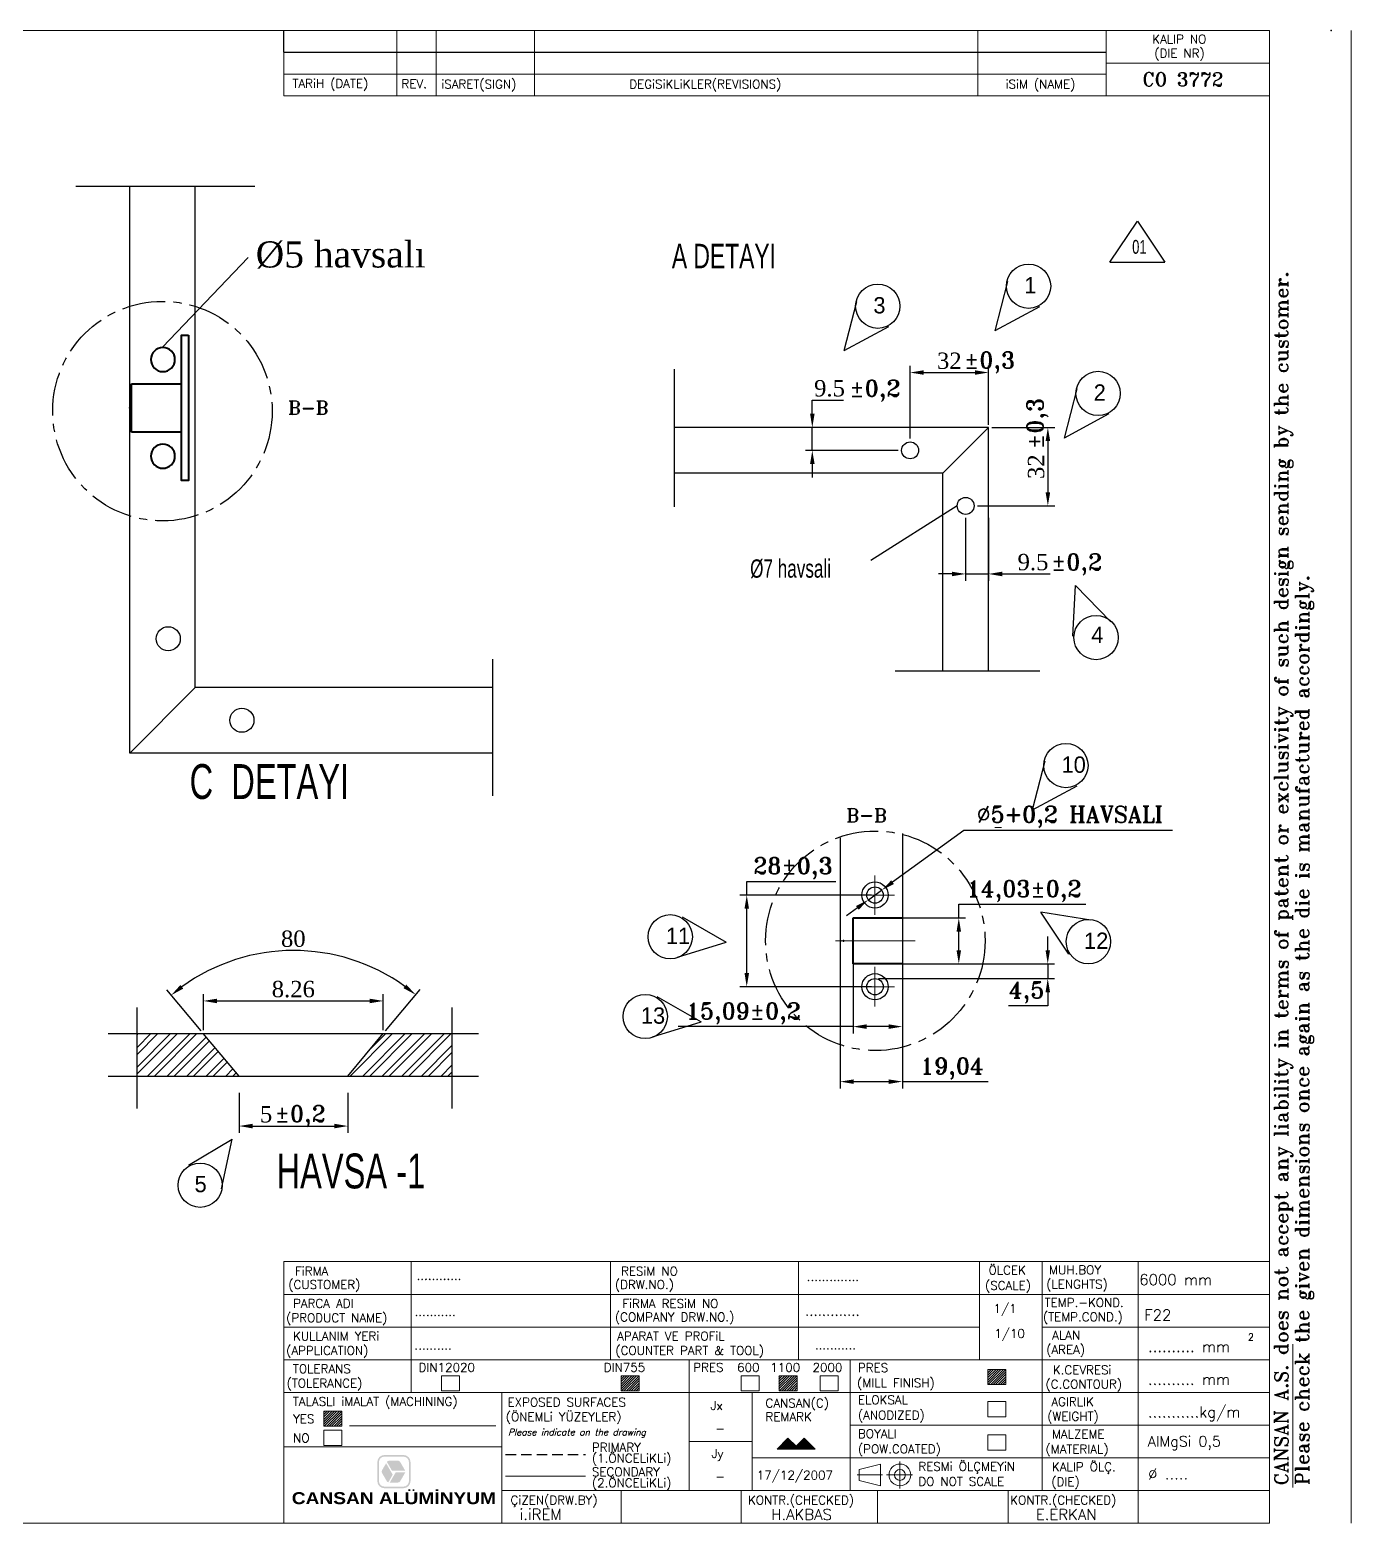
# Model space of a CAD drawing. Header units: millimetres. Extents: x 3155 to 3575, y 1405 to 1682.
# Drawn here: x 3332 to 3574.6, y 1408 to 1682.1 of the extents above; entities that cross this region are included whole.
import ezdxf

# ---------------------------------------------------------------- set-up
doc = ezdxf.new("R2010")
doc.units = ezdxf.units.MM
doc.header["$LTSCALE"] = 5
for name, pattern in [('CENTER', [1.25, 0.8, -0.15, 0.15, -0.15]), ('DASHED', [19.05, 12.7, -6.35]), ('HIDDEN', [9.525, 6.35, -3.175])]:
    doc.linetypes.add(name, pattern=pattern)
for name, color, linetype, lineweight in [('cizgi', 7, 'Continuous', 20), ('EKSEN', 6, 'CENTER', 18), ('olcu', 242, 'Continuous', 18), ('VOLLEBREIT', 7, 'Continuous', 40)]:
    doc.layers.add(name, color=color, linetype=linetype, lineweight=lineweight)
doc.layers.add('KESIK', color=150, linetype='DASHED')
doc.styles.add('ROMANT', font='romant.shx', dxfattribs={"height": 3})
doc.dimstyles.new('ISO-25', dxfattribs={"dimtxt": 10, "dimasz": 2.5, "dimexe": 1.25, "dimexo": 0.625, "dimtad": 1, "dimtoh": 1, "dimtxsty": 'ROMANT', "dimcen": 2.5, "dimclrd": 242, "dimclre": 242, "dimclrt": 242, "dimadec": 1, "dimazin": 2, "dimtfac": 1, "dimtmove": 0, "dimatfit": 3, "dimfxl": 0, "dimarcsym": 0})

# ---------------------------------------------------------------- blocks, each defined once
blk = doc.blocks.new('BOHRSYMBOL_ALUSCHARNIER')
at = {"layer": 'VOLLEBREIT'}
for p, q in [((-7, -0.5), (-7, -15)), ((7, -0.5), (-7, -0.5)), ((7, -15), (7, -0.5))]:
    blk.add_line(p, q, dxfattribs=at)
blk.add_lwpolyline([(-21.05, -17), (21.05, -17), (21.05, -15), (-21.05, -15)], close=True, dxfattribs=at)
at = {"layer": 'VOLLEBREIT', "ltscale": 0.5}
for centre in [(-14, -9.6), (14, -9.6)]:
    blk.add_circle(centre, 3.5, dxfattribs=at)
at = {"layer": 'VOLLEBREIT', "color": 1, "ltscale": 0.5}
blk.add_point((0, 0), dxfattribs=at)
blk = doc.blocks.new('*D159')
at = {"color": 242, "lineweight": -2, "ltscale": 5}
for p, q in [((3370.39, 1486.97), (3370.39, 1479.59)), ((3390.39, 1486.97), (3390.39, 1479.59)), ((3372.89, 1480.84), (3387.89, 1480.84))]:
    blk.add_line(p, q, dxfattribs=at)
at = {"color": 242, "ltscale": 5}
for points in [[(3372.89, 1481.26), (3372.89, 1480.42), (3370.39, 1480.84)], [(3387.89, 1481.26), (3387.89, 1480.42), (3390.39, 1480.84)]]:
    blk.add_solid(points, dxfattribs=at)
at = {"layer": 'Defpoints', "color": 0, "ltscale": 5}
for p in [(3370.39, 1487.59), (3390.39, 1487.59), (3390.39, 1480.84)]:
    blk.add_point(p, dxfattribs=at)
at = {"color": 242, "ltscale": 5, "insert": (3375.36, 1482.99), "char_height": 3, "attachment_point": 5, "style": 'ROMANT'}
blk.add_mtext('{\\fTimes New Roman Tur|b0|i0|c162|p18;5}', dxfattribs=at)
blk = doc.blocks.new('*D160')
at = {"color": 242, "lineweight": -2, "ltscale": 5}
for p, q in [((3363.43, 1498.3), (3357.11, 1505.82)), ((3397.29, 1498.3), (3403.63, 1505.91))]:
    blk.add_line(p, q, dxfattribs=at)
blk.add_arc((3380.43, 1478.07), 35, 54.2882, 125.9365, dxfattribs=at)
at = {"color": 242, "ltscale": 5}
for points in [[(3360.15, 1506.07), (3359.63, 1506.73), (3357.92, 1504.86)], [(3401.11, 1506.81), (3400.6, 1506.15), (3402.83, 1504.95)]]:
    blk.add_solid(points, dxfattribs=at)
at = {"layer": 'Defpoints', "color": 0, "ltscale": 5}
for p in [(3388.42, 1512.14), (3363.84, 1497.82), (3396.89, 1497.82), (3370.39, 1490.02), (3390.39, 1490.02)]:
    blk.add_point(p, dxfattribs=at)
at = {"color": 242, "ltscale": 5, "insert": (3380.36, 1515.21), "char_height": 3, "attachment_point": 5, "rotation": 0.1123, "style": 'ROMANT'}
blk.add_mtext('{\\fTimes New Roman|b0|i0|c162|p18;80}', dxfattribs=at)
blk = doc.blocks.new('*D161')
at = {"color": 242, "lineweight": -2, "ltscale": 5}
for p, q in [((3363.84, 1498.44), (3363.84, 1505.06)), ((3396.89, 1498.44), (3396.89, 1505.06)), ((3366.34, 1503.81), (3394.39, 1503.81))]:
    blk.add_line(p, q, dxfattribs=at)
at = {"color": 242, "ltscale": 5}
for points in [[(3366.34, 1504.22), (3366.34, 1503.39), (3363.84, 1503.81)], [(3394.39, 1504.22), (3394.39, 1503.39), (3396.89, 1503.81)]]:
    blk.add_solid(points, dxfattribs=at)
at = {"layer": 'Defpoints', "color": 0, "ltscale": 5}
for p in [(3396.89, 1503.81), (3363.84, 1497.82), (3396.89, 1497.82)]:
    blk.add_point(p, dxfattribs=at)
at = {"color": 242, "ltscale": 5, "insert": (3380.36, 1505.96), "char_height": 3, "attachment_point": 5, "style": 'ROMANT'}
blk.add_mtext('{\\fTimes New Roman Tur|b0|i0|c162|p18;8.26}', dxfattribs=at)
blk = doc.blocks.new('*D162')
at = {"color": 242, "lineweight": -2, "ltscale": 5}
for p, q in [((3503.83, 1592.5), (3503.83, 1580.94)), ((3508.04, 1592.5), (3508.04, 1580.94)), ((3501.33, 1582.19), (3498.83, 1582.19)), ((3503.83, 1582.19), (3508.04, 1582.19)), ((3510.54, 1582.19), (3519.36, 1582.19))]:
    blk.add_line(p, q, dxfattribs=at)
at = {"color": 242, "ltscale": 5}
for points in [[(3501.33, 1582.6), (3501.33, 1581.77), (3503.83, 1582.19)], [(3510.54, 1582.6), (3510.54, 1581.77), (3508.04, 1582.19)]]:
    blk.add_solid(points, dxfattribs=at)
at = {"layer": 'Defpoints', "color": 0, "ltscale": 5}
for p in [(3503.83, 1593.12), (3508.04, 1593.12), (3508.04, 1582.19)]:
    blk.add_point(p, dxfattribs=at)
at = {"color": 242, "ltscale": 5, "insert": (3516.2, 1584.34), "char_height": 3, "attachment_point": 5, "style": 'ROMANT'}
blk.add_mtext('{\\fTimes New Roman|b0|i0|c162|p18;9.5}', dxfattribs=at)
blk = doc.blocks.new('*D163')
at = {"color": 242, "lineweight": -2, "ltscale": 5}
for p, q in [((3493.63, 1607.05), (3493.63, 1620.41)), ((3508.04, 1609.56), (3508.04, 1620.41)), ((3496.13, 1619.16), (3505.54, 1619.16))]:
    blk.add_line(p, q, dxfattribs=at)
at = {"color": 242, "ltscale": 5}
for points in [[(3496.13, 1619.58), (3496.13, 1618.75), (3493.63, 1619.16)], [(3505.54, 1619.58), (3505.54, 1618.75), (3508.04, 1619.16)]]:
    blk.add_solid(points, dxfattribs=at)
at = {"layer": 'Defpoints', "color": 0, "ltscale": 5}
for p in [(3508.04, 1619.16), (3493.63, 1606.43), (3508.04, 1608.94)]:
    blk.add_point(p, dxfattribs=at)
at = {"color": 242, "ltscale": 5, "insert": (3500.83, 1621.31), "char_height": 3, "attachment_point": 5, "style": 'ROMANT'}
blk.add_mtext('{\\fTimes New Roman|b0|i0|c162|p18;32}', dxfattribs=at)
blk = doc.blocks.new('*D164')
at = {"color": 242, "lineweight": -2, "ltscale": 5}
for p, q in [((3475.67, 1611.59), (3475.67, 1614.09)), ((3475.67, 1614.09), (3481.37, 1614.09)), ((3490.46, 1609.09), (3474.42, 1609.09)), ((3475.67, 1604.88), (3475.67, 1609.09)), ((3491.45, 1604.88), (3474.42, 1604.88)), ((3475.67, 1602.38), (3475.67, 1599.88))]:
    blk.add_line(p, q, dxfattribs=at)
at = {"color": 242, "ltscale": 5}
for points in [[(3475.26, 1611.59), (3476.09, 1611.59), (3475.67, 1609.09)], [(3475.26, 1602.38), (3476.09, 1602.38), (3475.67, 1604.88)]]:
    blk.add_solid(points, dxfattribs=at)
at = {"layer": 'Defpoints', "color": 0, "ltscale": 5}
for p in [(3475.67, 1609.09), (3491.08, 1609.09), (3492.08, 1604.88)]:
    blk.add_point(p, dxfattribs=at)
at = {"color": 242, "ltscale": 5, "insert": (3478.83, 1616.25), "char_height": 3, "attachment_point": 5, "style": 'ROMANT'}
blk.add_mtext('{\\fTimes New Roman|b0|i0|c162|p18;9.5}', dxfattribs=at)
blk = doc.blocks.new('*D165')
at = {"color": 242, "lineweight": -2, "ltscale": 5}
for p, q in [((3508.67, 1609.09), (3520.18, 1609.09)), ((3518.93, 1606.59), (3518.93, 1597.18)), ((3506.01, 1594.68), (3520.18, 1594.68))]:
    blk.add_line(p, q, dxfattribs=at)
at = {"color": 242, "ltscale": 5}
for points in [[(3518.51, 1606.59), (3519.35, 1606.59), (3518.93, 1609.09)], [(3518.51, 1597.18), (3519.35, 1597.18), (3518.93, 1594.68)]]:
    blk.add_solid(points, dxfattribs=at)
at = {"layer": 'Defpoints', "color": 0, "ltscale": 5}
for p in [(3508.04, 1609.09), (3505.38, 1594.68), (3518.93, 1594.68)]:
    blk.add_point(p, dxfattribs=at)
at = {"color": 242, "ltscale": 5, "insert": (3516.78, 1601.88), "char_height": 3, "attachment_point": 5, "rotation": 90, "style": 'ROMANT'}
blk.add_mtext('{\\fTimes New Roman|b0|i0|c162|p18;32}', dxfattribs=at)
blk = doc.blocks.new('*D166')
at = {"color": 242, "lineweight": -2, "ltscale": 5}
for p, q in [((3502.57, 1519.04), (3502.57, 1521.55)), ((3502.57, 1521.55), (3525.91, 1521.55)), ((3488.13, 1519.04), (3503.82, 1519.04)), ((3502.57, 1513.12), (3502.57, 1516.54)), ((3488.13, 1510.62), (3503.82, 1510.62))]:
    blk.add_line(p, q, dxfattribs=at)
at = {"color": 242, "ltscale": 5}
for points in [[(3502.16, 1516.54), (3502.99, 1516.54), (3502.57, 1519.04)], [(3502.16, 1513.12), (3502.99, 1513.12), (3502.57, 1510.62)]]:
    blk.add_solid(points, dxfattribs=at)
at = {"layer": 'Defpoints', "color": 0, "ltscale": 5}
for p in [(3487.51, 1519.04), (3487.51, 1510.62), (3502.57, 1510.62)]:
    blk.add_point(p, dxfattribs=at)
at = {"color": 242, "ltscale": 5, "insert": (3514.56, 1523.96), "char_height": 3, "attachment_point": 5, "style": 'ROMANT'}
blk.add_mtext('14,03±0,2', dxfattribs=at)
blk = doc.blocks.new('*D167')
at = {"color": 242, "lineweight": -2, "ltscale": 5}
for p, q in [((3492.21, 1516.21), (3492.21, 1497.85)), ((3483.15, 1514.22), (3483.15, 1497.85)), ((3483.15, 1499.1), (3451.04, 1499.1)), ((3489.71, 1499.1), (3485.65, 1499.1))]:
    blk.add_line(p, q, dxfattribs=at)
at = {"color": 242, "ltscale": 5}
for points in [[(3485.65, 1499.51), (3485.65, 1498.68), (3483.15, 1499.1)], [(3489.71, 1499.51), (3489.71, 1498.68), (3492.21, 1499.1)]]:
    blk.add_solid(points, dxfattribs=at)
at = {"layer": 'Defpoints', "color": 0, "ltscale": 5}
for p in [(3492.21, 1516.83), (3483.15, 1514.85), (3492.21, 1499.1)]:
    blk.add_point(p, dxfattribs=at)
at = {"color": 242, "ltscale": 5, "insert": (3463.02, 1501.51), "char_height": 3, "attachment_point": 5, "style": 'ROMANT'}
blk.add_mtext('15,09±0,2', dxfattribs=at)
blk = doc.blocks.new('*D168')
at = {"color": 242, "lineweight": -2, "ltscale": 5}
for p, q in [((3503.48, 1535.11), (3490.42, 1525.6)), ((3541.79, 1535.11), (3503.48, 1535.11)), ((3485.97, 1522.37), (3488.39, 1524.13)), ((3483.95, 1520.9), (3481.93, 1519.42))]:
    blk.add_line(p, q, dxfattribs=at)
at = {"color": 242, "ltscale": 5}
for points in [[(3490.17, 1525.94), (3490.66, 1525.27), (3488.39, 1524.13)], [(3483.7, 1521.23), (3484.19, 1520.56), (3485.97, 1522.37)]]:
    blk.add_solid(points, dxfattribs=at)
at = {"layer": 'Defpoints', "color": 0, "ltscale": 5}
for p in [(3488.39, 1524.13), (3485.97, 1522.37)]:
    blk.add_point(p, dxfattribs=at)
at = {"color": 242, "ltscale": 5, "insert": (3522.95, 1537.6), "char_height": 3, "attachment_point": 5, "style": 'ROMANT'}
blk.add_mtext('{\\fRomanT|b0|i0|c162|p2;%%C5+0,2 HAVSALI}', dxfattribs=at)
blk = doc.blocks.new('*D169')
at = {"color": 242, "lineweight": -2, "ltscale": 5}
for p, q in [((3463.63, 1523.25), (3463.63, 1525.75)), ((3463.63, 1525.75), (3479.97, 1525.75)), ((3486.56, 1523.25), (3462.38, 1523.25)), ((3463.63, 1508.92), (3463.63, 1520.75)), ((3486.56, 1506.42), (3462.38, 1506.42))]:
    blk.add_line(p, q, dxfattribs=at)
at = {"color": 242, "ltscale": 5}
for points in [[(3463.22, 1520.75), (3464.05, 1520.75), (3463.63, 1523.25)], [(3463.22, 1508.92), (3464.05, 1508.92), (3463.63, 1506.42)]]:
    blk.add_solid(points, dxfattribs=at)
at = {"layer": 'Defpoints', "color": 0, "ltscale": 5}
for p in [(3463.63, 1523.25), (3487.18, 1523.25), (3487.18, 1506.42)]:
    blk.add_point(p, dxfattribs=at)
at = {"color": 242, "ltscale": 5, "insert": (3472.12, 1528.16), "char_height": 3, "attachment_point": 5, "style": 'ROMANT'}
blk.add_mtext('28±0,3', dxfattribs=at)
blk = doc.blocks.new('*D170')
at = {"color": 242, "lineweight": -2, "ltscale": 5}
for p, q in [((3480.78, 1498.47), (3480.78, 1487.75)), ((3492.21, 1497.89), (3492.21, 1487.75)), ((3483.28, 1489), (3489.71, 1489)), ((3492.21, 1489), (3507.96, 1489))]:
    blk.add_line(p, q, dxfattribs=at)
at = {"color": 242, "ltscale": 5}
for points in [[(3483.28, 1489.41), (3483.28, 1488.58), (3480.78, 1489)], [(3489.71, 1489.41), (3489.71, 1488.58), (3492.21, 1489)]]:
    blk.add_solid(points, dxfattribs=at)
at = {"layer": 'Defpoints', "color": 0, "ltscale": 5}
for p in [(3480.78, 1499.1), (3492.21, 1498.52), (3492.21, 1489)]:
    blk.add_point(p, dxfattribs=at)
at = {"color": 242, "ltscale": 5, "insert": (3501.33, 1491.41), "char_height": 3, "attachment_point": 5, "style": 'ROMANT'}
blk.add_mtext('19,04', dxfattribs=at)
blk = doc.blocks.new('*D178')
at = {"color": 242, "linetype": 'HIDDEN', "lineweight": -2, "ltscale": 5}
for p, q in [((3518.91, 1513.12), (3518.91, 1515.62)), ((3488.3, 1510.62), (3520.16, 1510.62)), ((3518.91, 1510.62), (3518.91, 1507.92)), ((3487.81, 1507.92), (3520.16, 1507.92)), ((3518.91, 1505.42), (3518.91, 1502.92)), ((3518.91, 1502.92), (3511.71, 1502.92))]:
    blk.add_line(p, q, dxfattribs=at)
at = {"color": 242, "linetype": 'HIDDEN', "ltscale": 5}
for points in [[(3518.5, 1513.12), (3519.33, 1513.12), (3518.91, 1510.62)], [(3518.5, 1505.42), (3519.33, 1505.42), (3518.91, 1507.92)]]:
    blk.add_solid(points, dxfattribs=at)
at = {"layer": 'Defpoints', "color": 0, "linetype": 'HIDDEN', "ltscale": 5}
for p in [(3487.68, 1510.62), (3487.18, 1507.92), (3518.91, 1507.92)]:
    blk.add_point(p, dxfattribs=at)
at = {"color": 242, "linetype": 'HIDDEN', "ltscale": 5, "insert": (3515, 1505.35), "char_height": 3, "attachment_point": 5, "style": 'ROMANT'}
blk.add_mtext('{\\fRomanT|b0|i0|c162|p2;4,5}', dxfattribs=at)

msp = doc.modelspace()

# ---------------------------------------------------------------- hatches: boundary and pattern name
at = {"ltscale": 0.05}
h = msp.add_hatch(color=244, dxfattribs=at)
edge = h.paths.add_edge_path(flags=0)
edge.add_arc((3397.0896, 1417.409), 0.5, 150, 210)
edge.add_line((3396.6566, 1417.159), (3397.5226, 1415.659))
edge.add_arc((3397.9556, 1415.909), 0.5, 210, 252.306412)
edge.add_line((3397.8037, 1415.4327), (3398.6179, 1416.843))
edge.add_line((3398.6179, 1416.843), (3397.4017, 1418.9496))
edge.add_line((3397.4017, 1418.9496), (3396.6566, 1417.659))
edge = h.paths.add_edge_path(flags=0)
edge.add_line((3398.0787, 1415.409), (3399.5689, 1415.409))
edge.add_arc((3399.5689, 1415.909), 0.5, 270, 330)
edge.add_line((3400.0019, 1415.659), (3400.9257, 1417.259))
edge.add_line((3400.9257, 1417.259), (3399.1468, 1417.259))
edge.add_line((3399.1468, 1417.259), (3398.0787, 1415.409))
edge = h.paths.add_edge_path(flags=0)
edge.add_arc((3397.9556, 1418.909), 0.5, 90, 144.765859)
edge.add_line((3397.5472, 1419.1975), (3398.4932, 1417.559))
edge.add_line((3398.4932, 1417.559), (3400.9257, 1417.559))
edge.add_line((3400.9257, 1417.559), (3400.0019, 1419.159))
edge.add_arc((3399.5689, 1418.909), 0.5, 30, 90)
edge.add_line((3399.5689, 1419.409), (3397.9556, 1419.409))
edge = h.paths.add_edge_path()
edge.add_arc((3397.0896, 1415.659), 1.3, 180, 270)
edge.add_line((3397.0896, 1414.359), (3400.5896, 1414.359))
edge.add_arc((3400.5896, 1415.659), 1.3, 270, 360)
edge.add_line((3401.8896, 1415.659), (3401.8896, 1419.159))
edge.add_arc((3400.5896, 1419.159), 1.3, 360, 450)
edge.add_line((3400.5896, 1420.459), (3397.0896, 1420.459))
edge.add_arc((3397.0896, 1419.159), 1.3, 90, 180)
edge.add_line((3395.7896, 1419.159), (3395.7896, 1415.659))
edge = h.paths.add_edge_path(flags=16)
edge.add_arc((3397.0896, 1415.659), 1, 180, 270, ccw=False)
edge.add_line((3396.0896, 1415.659), (3396.0896, 1419.159))
edge.add_arc((3397.0896, 1419.159), 1, 90, 180, ccw=False)
edge.add_line((3397.0896, 1420.159), (3400.5896, 1420.159))
edge.add_arc((3400.5896, 1419.159), 1, 0, 90, ccw=False)
edge.add_line((3401.5896, 1419.159), (3401.5896, 1415.659))
edge.add_arc((3400.5896, 1415.659), 1, -90, 0, ccw=False)
edge.add_line((3400.5896, 1414.659), (3397.0896, 1414.659))
at = {"layer": 'cizgi', "ltscale": 0.05}
h = msp.add_hatch(dxfattribs=at)
h.set_pattern_fill('ANSI31', color=256, scale=0.1, style=0)
h.set_pattern_definition([(45, (2560.3, 1088.00986), (-0.2245064, 0.2245064), [])])
h.paths.add_polyline_path([(3443.8691, 1435.0026), (3440.5542, 1435.0026), (3440.5542, 1432.2195), (3443.8691, 1432.2195)])
h = msp.add_hatch(dxfattribs=at)
h.set_pattern_fill('ANSI31', color=256, scale=0.1, style=0)
h.set_pattern_definition([(45, (2589.29115, 1088.00986), (-0.2245064, 0.2245064), [])])
h.paths.add_polyline_path([(3472.8603, 1435.0026), (3469.5453, 1435.0026), (3469.5453, 1432.2195), (3472.8603, 1432.2195)])
h = msp.add_hatch(dxfattribs=at)
h.set_pattern_fill('ANSI31', color=256, scale=0.1, style=0)
h.set_pattern_definition([(45, (2627.65482, 1089.17916), (-0.2245064, 0.2245064), [])])
h.paths.add_polyline_path([(3511.224, 1436.1719), (3507.909, 1436.1719), (3507.909, 1433.3888), (3511.224, 1433.3888)])
h = msp.add_hatch(dxfattribs=at)
h.set_pattern_fill('ANSI31', color=256, scale=0.1, style=0)
h.set_pattern_definition([(45, (2505.71097, 1081.5143), (-0.2245064, 0.2245064), [])])
h.paths.add_polyline_path([(3389.2801, 1428.507), (3385.9651, 1428.507), (3385.9651, 1425.724), (3389.2801, 1425.724)])
h = msp.add_hatch(dxfattribs=at)
h.set_pattern_fill('ANSI31', color=256, scale=0.05, style=0)
h.set_pattern_definition([(45, (2599.48577, 1648.01757), (-0.112253202, 0.112253202), [])])
h.paths.add_polyline_path([(3476.1932, 1421.5514), (3474.1932, 1423.5514), (3472.6932, 1422.0514), (3471.1932, 1423.5514), (3469.1932, 1421.5514)])

# ---------------------------------------------------------------- linework, layer by layer
at = {"ltscale": 0.05}
for q in [(3378.6259, 1681.9532), (3529.6259, 1677.9532)]:
    msp.add_line((3378.6259, 1677.9532), q, dxfattribs=at)
for p, q in [((3340.4029, 1653.391), (3373.2893, 1653.391)), ((3350.3263, 1549.3162), (3350.3263, 1653.391)), ((3362.3647, 1561.3546), (3362.3647, 1653.391)), ((3530.3021, 1639.431), (3535.3673, 1646.9317)), ((3535.3673, 1646.9317), (3540.4326, 1639.431)), ((3356.3282, 1623.8015), (3372.0839, 1640.2509)), ((3530.3021, 1639.431), (3540.4326, 1639.431)), ((3450.2864, 1619.7524), (3450.2864, 1594.5251)), ((3508.042, 1609.0905), (3450.2864, 1609.0905)), ((3499.6151, 1600.6636), (3508.042, 1609.0905)), ((3508.042, 1564.3989), (3508.042, 1609.0905)), ((3499.6151, 1600.6636), (3450.2864, 1600.6636)), ((3499.6151, 1564.3989), (3499.6151, 1600.6636)), ((3502.2762, 1594.6761), (3486.3907, 1584.6879)), ((3416.9695, 1566.5627), (3416.9695, 1541.4684)), ((3490.9138, 1564.3989), (3517.4613, 1564.3989)), ((3362.3647, 1561.3546), (3350.3263, 1549.3162)), ((3416.9695, 1561.3546), (3362.3647, 1561.3546)), ((3416.9695, 1549.3162), (3350.3263, 1549.3162)), ((3351.6662, 1484.0773), (3351.6662, 1502.6049)), ((3409.5618, 1484.0773), (3409.5618, 1502.6049)), ((3346.3883, 1497.8172), (3363.8363, 1497.8172)), ((3351.6662, 1490.4026), (3359.0809, 1497.8172)), ((3351.6662, 1491.6726), (3357.8109, 1497.8172)), ((3351.6662, 1495.2647), (3354.2188, 1497.8172)), ((3351.6662, 1497.5868), (3351.8966, 1497.8172)), ((3351.6662, 1493.9947), (3355.4888, 1497.8172)), ((3353.603, 1490.0172), (3361.403, 1497.8172)), ((3354.873, 1490.0172), (3362.673, 1497.8172)), ((3357.1951, 1490.0172), (3364.3653, 1497.1875)), ((3363.8363, 1497.8172), (3396.8883, 1497.8172)), ((3370.3883, 1490.0172), (3363.8363, 1497.8172)), ((3390.3883, 1490.0172), (3396.8883, 1497.8172)), ((3390.794, 1490.0172), (3398.594, 1497.8172)), ((3393.1161, 1490.0172), (3400.9161, 1497.8172)), ((3394.3861, 1490.0172), (3402.1861, 1497.8172)), ((3394.7101, 1495.2034), (3397.324, 1497.8172)), ((3396.7082, 1490.0172), (3404.5082, 1497.8172)), ((3396.8883, 1497.8172), (3414.3883, 1497.8172)), ((3397.9782, 1490.0172), (3405.7782, 1497.8172)), ((3400.3003, 1490.0172), (3408.1003, 1497.8172)), ((3401.5703, 1490.0172), (3409.3703, 1497.8172)), ((3358.4651, 1490.0172), (3364.9451, 1496.4973)), ((3360.7872, 1490.0172), (3366.0052, 1495.2353)), ((3362.0572, 1490.0172), (3366.585, 1494.5451)), ((3403.8924, 1490.0172), (3409.5618, 1495.6866)), ((3405.1624, 1490.0172), (3409.5618, 1494.4166)), ((3364.3793, 1490.0172), (3367.6451, 1493.283)), ((3365.6493, 1490.0172), (3368.2248, 1492.5928)), ((3407.4845, 1490.0172), (3409.5618, 1492.0945))]:
    msp.add_line(p, q)
at = {"color": 0, "linetype": 'Continuous'}
for p, q in [((3511.4961, 1635.8442), (3509.1637, 1626.8134)), ((3483.8005, 1632.1693), (3481.468, 1623.1386)), ((3517.3686, 1631.2489), (3509.1637, 1626.8134)), ((3489.673, 1627.574), (3481.468, 1623.1386)), ((3524.2647, 1616.1513), (3521.9322, 1607.1206)), ((3530.1372, 1611.556), (3521.9322, 1607.1206)), ((3523.5288, 1570.7685), (3523.9869, 1580.0843)), ((3530.502, 1573.4099), (3523.9869, 1580.0843)), ((3518.3496, 1547.8504), (3516.0172, 1538.8197)), ((3524.2221, 1543.2551), (3516.0172, 1538.8197)), ((3451.7426, 1519.2579), (3459.8343, 1514.6192)), ((3522.806, 1512.3693), (3517.6258, 1520.1256)), ((3526.8345, 1518.6442), (3517.6258, 1520.1256)), ((3450.9292, 1511.8457), (3459.8343, 1514.6192)), ((3447.1504, 1504.6228), (3455.2422, 1499.9841)), ((3446.337, 1497.2106), (3455.2422, 1499.9841)), ((3361.115, 1473.6545), (3369.1182, 1478.4444)), ((3367.1828, 1469.3204), (3369.1182, 1478.4444))]:
    msp.add_line(p, q, dxfattribs=at)
at = {"color": 0}
for p, q in [((3480.7829, 1533.7467), (3480.7829, 1495.9191)), ((3492.2052, 1534.5522), (3492.2052, 1495.1136))]:
    msp.add_line(p, q, dxfattribs=at)
at = {"lineweight": 25}
for p, q in [((3367.9714, 1490.0172), (3369.2849, 1491.3308)), ((3346.3883, 1490.0172), (3370.3883, 1490.0172)), ((3369.2414, 1490.0172), (3369.8647, 1490.6406)), ((3370.3883, 1490.0172), (3390.3883, 1490.0172)), ((3390.3883, 1490.0172), (3414.3883, 1490.0172)), ((3408.7545, 1490.0172), (3409.5618, 1490.8245))]:
    msp.add_line(p, q, dxfattribs=at)
at = {"color": 0, "linetype": 'Continuous'}
for centre in [(3515.3874, 1635.0158), (3487.6918, 1631.341), (3528.156, 1615.3229), (3527.7772, 1570.511), (3522.2409, 1547.022), (3449.5839, 1515.5898), (3526.3721, 1514.6927), (3444.9917, 1500.9547), (3363.2591, 1469.9778)]:
    msp.add_circle(centre, 4.0675, dxfattribs=at)
at = {"color": 1, "linetype": 'CENTER', "ltscale": 2}
for centre in [(3356.333, 1612.0779), (3487.2549, 1514.8493)]:
    msp.add_circle(centre, 20.1538, dxfattribs=at)
for centre, radius in [((3493.6276, 1604.8771), 1.5523), ((3503.8285, 1594.6761), 1.5523), ((3357.3908, 1570.2939), 2.2176), ((3370.9183, 1555.3354), 2.2176)]:
    msp.add_circle(centre, radius)
at = {"color": 0}
for centre, radius in [((3487.1818, 1523.2493), 2.4047), ((3487.1818, 1523.2493), 1.5029), ((3487.1818, 1506.4165), 2.4047), ((3487.1818, 1506.4165), 1.5029)]:
    msp.add_circle(centre, radius, dxfattribs=at)
at = {"layer": 'cizgi'}
for p, q in [((3559.6259, 1681.9532), (3171.6259, 1681.9532)), ((3399.3866, 1681.9532), (3399.3866, 1669.9532)), ((3406.6259, 1681.9532), (3406.6259, 1669.9532)), ((3424.6259, 1681.9532), (3424.6259, 1669.9532)), ((3506.0989, 1681.9532), (3506.0989, 1669.9532)), ((3529.6259, 1669.9532), (3529.6259, 1681.9532)), ((3559.6259, 1407.9532), (3559.6259, 1681.9532)), ((3574.6259, 1681.9532), (3574.6259, 1407.9532)), ((3574.6259, 1407.9532), (3574.6259, 1681.9532)), ((3378.6259, 1669.9532), (3378.6259, 1677.9532)), ((3559.6259, 1675.9532), (3529.6259, 1675.9532)), ((3378.6259, 1673.9532), (3529.6259, 1673.9532)), ((3559.6259, 1669.9532), (3529.6259, 1669.9532)), ((3559.6259, 1441.9532), (3559.6259, 1618.0365)), ((3559.6259, 1466.9532), (3559.6259, 1456.9532)), ((3378.6259, 1455.9532), (3559.6259, 1455.9532)), ((3378.6259, 1455.9532), (3378.6259, 1407.9532)), ((3401.9905, 1455.9532), (3401.9905, 1431.9532)), ((3438.6259, 1455.9532), (3438.6259, 1437.9532)), ((3473.1259, 1455.9532), (3473.1259, 1437.9532)), ((3506.3655, 1455.9532), (3506.3655, 1437.9532)), ((3517.8899, 1455.9532), (3517.8899, 1413.9532)), ((3535.4839, 1455.9532), (3535.4839, 1407.9532)), ((3378.6259, 1449.9532), (3559.6259, 1449.9532)), ((3551.6259, 1449.9532), (3559.6259, 1449.9532)), ((3378.6259, 1443.9532), (3506.3655, 1443.9532)), ((3517.8899, 1443.9532), (3559.6259, 1443.9532)), ((3563.9383, 1414.499), (3563.9383, 1440.8207)), ((3563.9383, 1414.499), (3563.9383, 1440.8207)), ((3378.6259, 1437.9532), (3559.6259, 1437.9532)), ((3453.0341, 1437.9532), (3453.0341, 1413.9532)), ((3482.6259, 1437.9532), (3482.6259, 1413.9532)), ((3378.6259, 1431.9532), (3559.6259, 1431.9532)), ((3418.6259, 1431.9532), (3418.6259, 1407.9532)), ((3464.6259, 1431.9532), (3464.6259, 1413.9532)), ((3482.6259, 1425.9532), (3559.6259, 1425.9532)), ((3453.0341, 1422.9671), (3464.6259, 1422.9671)), ((3378.6259, 1421.9532), (3418.6259, 1421.9532)), ((3464.6259, 1419.9532), (3481.6259, 1419.9532)), ((3481.6259, 1419.9532), (3559.6259, 1419.9532)), ((3419.3557, 1416.5657), (3434.0455, 1416.5657)), ((3418.6259, 1413.9532), (3559.6259, 1413.9532)), ((3440.5588, 1413.9532), (3440.5588, 1407.9532)), ((3462.6259, 1413.9532), (3462.6259, 1407.9532)), ((3487.6259, 1413.9532), (3487.6259, 1407.9532)), ((3511.6259, 1413.9532), (3511.6259, 1407.9532)), ((3171.6259, 1407.9532), (3559.6259, 1407.9532))]:
    msp.add_line(p, q, dxfattribs=at)
at = {"layer": 'cizgi', "ltscale": 0.05}
for p, q in [((3570.8438, 1681.9532), (3571.0773, 1681.9532)), ((3570.9615, 1681.8436), (3570.9615, 1682.0657)), ((3529.6259, 1669.9532), (3378.6259, 1669.9532)), ((3477.0923, 1434.9881), (3477.1067, 1435.0026)), ((3491.7633, 1419.2619), (3491.7633, 1414.2934)), ((3483.9356, 1416.8054), (3488.5459, 1416.8054)), ((3494.0468, 1416.8054), (3489.32, 1416.8054))]:
    msp.add_line(p, q, dxfattribs=at)
at = {"layer": 'cizgi', "ltscale": 0.005}
msp.add_line((3390.7086, 1425.8208), (3417.5737, 1425.8208), dxfattribs=at)
at = {"layer": 'cizgi'}
for points in [[(3407.5906, 1435.0026), (3410.9056, 1435.0026), (3410.9056, 1432.2195), (3407.5906, 1432.2195)], [(3440.5542, 1435.0026), (3443.8691, 1435.0026), (3443.8691, 1432.2195), (3440.5542, 1432.2195)], [(3462.5915, 1435.0026), (3465.9064, 1435.0026), (3465.9064, 1432.2195), (3462.5915, 1432.2195)], [(3469.5598, 1435.0026), (3472.8748, 1435.0026), (3472.8748, 1432.2195), (3469.5598, 1432.2195)], [(3477.0923, 1435.0026), (3480.4072, 1435.0026), (3480.4072, 1432.2195), (3477.0923, 1432.2195)], [(3507.909, 1436.1719), (3511.224, 1436.1719), (3511.224, 1433.3888), (3507.909, 1433.3888)], [(3385.9651, 1428.507), (3389.2801, 1428.507), (3389.2801, 1425.724), (3385.9651, 1425.724)], [(3507.909, 1430.2695), (3511.224, 1430.2695), (3511.224, 1427.4865), (3507.909, 1427.4865)], [(3385.9651, 1425.007), (3389.2801, 1425.007), (3389.2801, 1422.224), (3385.9651, 1422.224)], [(3507.909, 1424.1447), (3511.224, 1424.1447), (3511.224, 1421.3617), (3507.909, 1421.3617)]]:
    msp.add_lwpolyline(points, close=True, dxfattribs=at)
at = {"layer": 'cizgi', "ltscale": 0.05}
for points in [[(3469.1932, 1421.5514), (3471.1932, 1423.5514), (3472.6932, 1422.0514), (3474.1932, 1423.5514), (3476.1932, 1421.5514)], [(3484.2788, 1417.8054), (3488.1867, 1418.8054), (3488.1867, 1414.8054), (3484.2788, 1415.8054)]]:
    msp.add_lwpolyline(points, close=True, dxfattribs=at)
for radius in [2, 0.9967]:
    msp.add_circle((3491.7633, 1416.8054), radius, dxfattribs=at)
at = {"layer": 'EKSEN', "ltscale": 4}
for p, q in [((3487.1818, 1526.8564), (3487.1818, 1519.6423)), ((3487.1818, 1526.8493), (3487.1818, 1519.6493)), ((3483.5748, 1523.2493), (3490.7888, 1523.2493)), ((3483.5818, 1523.2493), (3490.7818, 1523.2493)), ((3479.9482, 1514.8493), (3494.5615, 1514.8493)), ((3487.1818, 1510.0493), (3487.1818, 1502.8493)), ((3487.1818, 1510.0235), (3487.1818, 1502.8095)), ((3483.5748, 1506.4165), (3490.7888, 1506.4165))]:
    msp.add_line(p, q, dxfattribs=at)
at = {"layer": 'KESIK', "color": 1, "ltscale": 0.03}
msp.add_line((3419.3557, 1420.5657), (3434.0455, 1420.5657), dxfattribs=at)
at = {"layer": 'VOLLEBREIT'}
for p, q in [((3483.154, 1519.0411), (3492.2052, 1519.0411)), ((3483.154, 1510.6247), (3483.154, 1519.0411)), ((3492.2052, 1510.6247), (3483.154, 1510.6247))]:
    msp.add_line(p, q, dxfattribs=at)
at = {"layer": 'VOLLEBREIT', "color": 1, "ltscale": 0.5}
for p in [(3480.8218, 1514.8493), (3481.4106, 1514.8329)]:
    msp.add_point(p, dxfattribs=at)

# ---------------------------------------------------------------- block references
at = {"xscale": -0.6335999999980686, "yscale": 0.6335999999980686, "zscale": 0.6336000000000059, "rotation": 90}
msp.add_blockref('BOHRSYMBOL_ALUSCHARNIER', (3350.3263, 1612.6762), dxfattribs=at)

# ---------------------------------------------------------------- texts
at = {"width": 0.7}
for s, height, p in [('A DETAYI', 4.48, (3449.884, 1638.3088)), ('01', 2.53044, (3534.4148, 1640.9671)), ('Ø7 havsali', 3.36, (3464.2532, 1581.5033)), ('C  DETAYI', 6.4, (3361.3156, 1540.8845))]:
    msp.add_text(s, height=height, dxfattribs=at).set_placement(p)
at = {"color": 0, "linetype": 'Continuous'}
for s, p in [('1', (3514.5812, 1633.6847)), ('3', (3486.8855, 1630.0099)), ('2', (3527.3498, 1613.9918)), ('4', (3526.9034, 1569.5062)), ('10', (3521.4347, 1545.6909)), ('11', (3448.7777, 1514.2587)), ('12', (3525.5659, 1513.3616)), ('13', (3444.1855, 1499.6236)), ('5', (3362.223, 1468.7011))]:
    msp.add_text(s, height=3, dxfattribs=at).set_placement(p)
at = {"lineweight": 30, "width": 0.7}
msp.add_text('HAVSA -1', height=6.4, dxfattribs=at).set_placement((3377.2784, 1469.397))
at = {"color": 7, "style": 'ROMANT'}
for s, p in [('.......... mm', (3537.3066, 1439.3626)), ('.......... mm', (3537.3066, 1433.3626)), ('...........kg/m', (3537.3066, 1427.3626))]:
    msp.add_text(s, height=2, dxfattribs=at).set_placement(p)
at = {"insert": (3373.4588, 1638.2494), "char_height": 4.8, "width": 263.760064, "attachment_point": 7}
msp.add_mtext('{\\fTimes New Roman|b0|i0|c162|p18;Ø5 havsalı}', dxfattribs=at)
at = {"color": 242, "ltscale": 5, "char_height": 3, "attachment_point": 5, "style": 'ROMANT'}
for s, insert in [('±0,{\\fRomanT|b0|i0|c162|p2;3}', (3508.2076, 1620.9926)), ('±0,{\\fRomanT|b0|i0|c162|p2;2}', (3487.1711, 1615.8246)), ('±0,{\\fRomanT|b0|i0|c162|p2;2}', (3524.1979, 1583.9176)), ('±0,{\\fRomanT|b0|i0|c162|p2;2}', (3381.6227, 1482.6437))]:
    msp.add_mtext(s, dxfattribs=dict(at, insert=insert))
at = {"color": 242, "ltscale": 5, "insert": (3517.0373, 1609.7881), "char_height": 3, "attachment_point": 5, "rotation": 90, "style": 'ROMANT'}
msp.add_mtext('±0,{\\fRomanT|b0|i0|c162|p2;3}', dxfattribs=at)
at = {"color": 244, "ltscale": 0.05, "insert": (3380.0716, 1413.6373), "char_height": 2.2, "width": 37.00808, "attachment_point": 1}
msp.add_mtext('{\\fArial Black|b0|i0|c0|p34;CANSAN AL\\fArial Black|b0|i0|c162|p34;Ü\\fArial Black|b0|i0|c0|p34;M\\fArial Black|b0|i0|c162|p34;İNYUM}', dxfattribs=at)
at = {"layer": 'cizgi', "style": 'ROMANT'}
for s, height, p in [('KALIP NO', 1.6, (3538.0888, 1679.5757)), ('(DIE NR)', 1.6, (3538.4849, 1676.9745)), ('TARiH (DATE)', 1.6, (3380.2068, 1671.4146)), ('REV.', 1.6, (3400.2293, 1671.3746)), ('iSARET(SIGN)', 1.6, (3407.5359, 1671.2989)), ('DEGiSiKLiKLER(REVISIONS)', 1.6, (3442.0618, 1671.2989)), ('iSiM (NAME)', 1.6, (3511.1599, 1671.2989)), ('CO 3772', 2.5, (3536.2643, 1671.7298)), ('(CUSTOMER)', 1.6, (3379.4397, 1450.9482)), ('FiRMA', 1.6, (3380.6903, 1453.4131)), ('............', 1.6, (3403.0089, 1452.6173)), ('(DRW.NO.)', 1.6, (3439.4164, 1450.9482)), ('RESiM NO', 1.6, (3440.5466, 1453.4131)), ('ÖLCEK', 1.6, (3508.0391, 1453.5829)), ('(LENGHTS)', 1.6, (3518.6253, 1451.0111)), ('MUH.BOY', 1.6, (3519.1681, 1453.6331)), ('6000 mm', 2, (3535.7099, 1451.6498)), ('..............', 1.6, (3474.6492, 1452.4051)), ('(SCALE)', 1.6, (3507.3912, 1450.7808)), ('PARCA ADI', 1.6, (3380.3118, 1447.4904)), ('FiRMA RESiM NO', 1.6, (3440.8004, 1447.4601)), ('1/1', 1.6, (3508.9535, 1446.532)), ('TEMP.-KOND.', 1.6, (3518.3442, 1447.6331)), ('(PRODUCT NAME)', 1.6, (3379.0453, 1444.837)), ('...........', 1.6, (3402.6387, 1445.9922)), ('(COMPANY DRW.NO.)', 1.6, (3439.4164, 1444.9952)), ('.............', 1.8, (3474.3451, 1446.0284)), ('(TEMP.COND.)', 1.6, (3518.019, 1445.0111)), (' F22', 2, (3535.2706, 1445.1652)), ('KULLANIM YERi', 1.6, (3380.3118, 1441.4904)), ('APARAT VE PROFiL', 1.6, (3439.8275, 1441.4904)), ('1/10', 1.6, (3509.0842, 1441.962)), ('ALAN', 1.6, (3519.7187, 1441.6331)), ('2', 1.28, (3555.6602, 1441.4631)), ('(APPLICATION)', 1.6, (3379.0453, 1438.837)), ('..........', 1.6, (3402.6012, 1439.8211)), ('..........', 1.6, (3402.6012, 1439.8211)), ('(COUNTER PART & TOOL)', 1.6, (3439.5083, 1438.837)), ('...........', 1.6, (3476.1416, 1439.8663)), ('(AREA)', 1.6, (3518.6253, 1439.0111)), ('TOLERANS', 1.6, (3380.2904, 1435.4904)), ('DIN12020', 1.6, (3403.367, 1435.7444)), ('DIN755', 1.6, (3437.367, 1435.7444)), ('PRES', 1.6, (3453.8102, 1435.7444)), ('600', 1.6, (3461.8623, 1435.7444)), ('1100', 1.6, (3467.9589, 1435.7444)), ('2000', 1.6, (3475.7143, 1435.7444)), ('PRES', 1.6, (3484.0507, 1435.6874)), ('K.CEVRESi', 1.6, (3519.8483, 1435.2789)), ('(TOLERANCE)', 1.6, (3379.1218, 1432.837)), ('(MILL FINISH)', 1.6, (3483.8965, 1432.8897)), ('(C.CONTOUR)', 1.6, (3518.4957, 1432.6569)), ('TALASLI iMALAT (MACHINING)', 1.6, (3380.2904, 1429.4904)), ('EXPOSED SURFACES', 1.6, (3419.6979, 1429.3398)), ('CANSAN(C)', 1.6, (3467.0738, 1429.1942)), ('ELOKSAL', 1.6, (3484.0507, 1429.7812)), ('AGIRLIK', 1.6, (3519.5644, 1429.4437)), ('(ÖNEMLi YÜZEYLER)', 1.6, (3419.3787, 1426.6863)), ('Jx', 1.6, (3456.9801, 1428.7315)), ('REMARK', 1.6, (3467.0738, 1426.6642)), ('(ANODIZED)', 1.6, (3484.0507, 1426.9835)), ('(WEIGHT)', 1.6, (3518.8036, 1426.7589)), ('YES', 1.6, (3380.3185, 1426.2854)), ('NO', 1.6, (3380.3185, 1422.7854)), ('PRIMARY', 1.6, (3435.203, 1421.0646)), ('-', 1.6, (3457.8571, 1424.5045)), ('BOYALI', 1.6, (3484.0507, 1423.5681)), ('(POW.COATED)', 1.6, (3484.0507, 1420.7704)), ('(MATERIAL)', 1.6, (3518.4933, 1420.7498)), ('MALZEME', 1.6, (3519.6769, 1423.4898)), ('AlMgSi 0,5', 1.92, (3537.2941, 1422.0103)), ('(1.ÖNCELiKLi)', 1.6, (3435.203, 1419.0597)), ('Jy', 1.6, (3457.1691, 1419.9119)), ('SECONDARY', 1.6, (3435.203, 1416.5583)), ('17/12/2007', 1.6, (3465.4834, 1415.9762)), ('RESMi ÖLÇMEYiN', 1.6, (3495.1435, 1417.5493)), ('KALIP ÖLÇ.', 1.6, (3519.6769, 1417.4898)), ('%%C .....', 2, (3537.3247, 1415.9603)), ('(2.ÖNCELiKLi)', 1.6, (3435.203, 1414.5534)), ('-', 1.6, (3457.8571, 1415.6849)), ('DO NOT SCALE', 1.6, (3495.1435, 1414.7919)), ('(DIE)', 1.6, (3519.5654, 1414.7498)), ('ÇiZEN(DRW.BY)', 1.6, (3420.2537, 1411.3847)), ('KONTR.(CHECKED)', 1.6, (3463.859, 1411.3847)), ('KONTR.(CHECKED)', 1.6, (3512.0227, 1411.3847)), ('i.iREM', 2, (3421.9107, 1408.5487)), ('H.AKBAS', 2, (3468.1275, 1408.5381)), ('E.ERKAN', 2, (3516.7316, 1408.5381))]:
    msp.add_text(s, height=height, dxfattribs=at).set_placement(p)
for s, p in [('CANSAN A.S. does not accept any liability in terms of patent or exclusivity of such design sending by the customer.', (3563.0802, 1414.8981)), ('Please check the given dimensions once again as the die is manufactured accordingly.', (3566.895, 1414.973))]:
    msp.add_text(s, height=2.5, rotation=90, dxfattribs=at).set_placement(p)
at = {"layer": 'cizgi', "color": 242, "style": 'ROMANT'}
msp.add_text('-', height=1.6, dxfattribs=at).set_placement((3508.9323, 1534.9823))
at = {"layer": 'cizgi', "style": 'ROMANT', "oblique": 15}
msp.add_text('Please indicate on the drawing', height=1.2, dxfattribs=at).set_placement((3419.8174, 1424.0599))
at = {"layer": 'olcu', "color": 5, "style": 'ROMANT'}
for p in [(3379.3764, 1611.4423), (3481.8952, 1536.6216)]:
    msp.add_text('B-B', height=2.52, dxfattribs=at).set_placement(p)

# ---------------------------------------------------------------- dimensions: what is measured, and where the dimension line sits
dim = msp.add_linear_dim(base=(3508.042, 1619.1634), p1=(3493.6276, 1606.4294), p2=(3508.042, 1608.9388), text='{\\fTimes New Roman|b0|i0|c162|p18;32}', dimstyle='ISO-25', override={"dimgap": 0.625, "dimtol": 1, "dimlim": 0, "dimtp": 0.3, "dimtm": 0})
dim.commit()
dim.dimension.update_dxf_attribs({"geometry": '*D163', "text_midpoint": (3500.8348, 1621.3143)})
dim = msp.add_linear_dim(base=(3475.6729, 1609.0905), p1=(3492.0752, 1604.8771), p2=(3491.0806, 1609.0905), angle=90, text='{\\fTimes New Roman|b0|i0|c162|p18;9.5}', dimstyle='ISO-25')
dim.commit()
dim.dimension.update_dxf_attribs({"geometry": '*D164', "text_midpoint": (3478.8329, 1616.2458)})
dim = msp.add_linear_dim(base=(3518.9306, 1594.6761), p1=(3508.042, 1609.0905), p2=(3505.3808, 1594.6761), angle=90, text='{\\fTimes New Roman|b0|i0|c162|p18;32}', dimstyle='ISO-25', override={"dimgap": 0.625, "dimtol": 1, "dimlim": 0, "dimtp": 0.3, "dimtm": 0.3})
dim.commit()
dim.dimension.update_dxf_attribs({"geometry": '*D165', "text_midpoint": (3516.7796, 1601.8833)})
for base, p1, p2, text, picture, middle in [((3508.042, 1582.1864), (3503.8285, 1593.1238), (3508.042, 1593.1238), '{\\fTimes New Roman|b0|i0|c162|p18;9.5}', '*D162', (3516.2019, 1584.3417)), ((3396.8883, 1503.8062), (3363.8363, 1497.8172), (3396.8883, 1497.8172), '{\\fTimes New Roman Tur|b0|i0|c162|p18;8.26}', '*D161', (3380.3623, 1505.9615))]:
    dim = msp.add_linear_dim(base=base, p1=p1, p2=p2, text=text, dimstyle='ISO-25')
    dim.commit()
    dim.dimension.update_dxf_attribs({"geometry": picture, "text_midpoint": middle})
at = {"color": 0}
dim = msp.add_diameter_dim_2p(p1=(3485.969, 1522.3667), p2=(3488.3946, 1524.132), text='{\\fRomanT|b0|i0|c162|p2;%%C5+0,2 HAVSALI}', dimstyle='ISO-25', dxfattribs=at)
dim.commit()
dim.dimension.update_dxf_attribs({"geometry": '*D168', "text_midpoint": (3522.9489, 1535.1141), "dimtype": 163})
dim = msp.add_linear_dim(base=(3463.6332, 1523.2493), p1=(3487.1818, 1506.4165), p2=(3487.1818, 1523.2493), angle=90, dimstyle='ISO-25', override={"dimgap": 0.625, "dimdec": 0, "dimlfac": 1.666667, "dimtol": 1, "dimlim": 0, "dimtp": 0.3, "dimtm": 0.3}, dxfattribs=at)
dim.commit()
dim.dimension.update_dxf_attribs({"geometry": '*D169', "text_midpoint": (3472.1153, 1528.16)})
dim = msp.add_linear_dim(base=(3502.5749, 1510.6247), p1=(3487.5092, 1519.0411), p2=(3487.5092, 1510.6247), angle=90, dimstyle='ISO-25', override={"dimgap": 0.625, "dimlfac": 1.666667, "dimtol": 1, "dimlim": 0, "dimtp": 0.2, "dimtm": 0.2}, dxfattribs=at)
dim.commit()
dim.dimension.update_dxf_attribs({"geometry": '*D166', "text_midpoint": (3514.557, 1521.5493), "dimtype": 160})
dim = msp.add_angular_dim_2l(base=(3388.416, 1512.1385), line1=((3390.3883, 1490.0172), (3396.8883, 1497.8172)), line2=((3370.3883, 1490.0172), (3363.8363, 1497.8172)), text='{\\fTimes New Roman|b0|i0|c162|p18;80}', dimstyle='ISO-25')
dim.commit()
dim.dimension.update_dxf_attribs({"geometry": '*D160', "text_midpoint": (3380.3553, 1515.2132)})
dim = msp.add_linear_dim(base=(3492.2052, 1499.0954), p1=(3483.154, 1514.8493), p2=(3492.2052, 1516.8319), dimstyle='ISO-25', override={"dimgap": 0.625, "dimlfac": 1.666667, "dimtol": 1, "dimlim": 0, "dimtp": 0.2, "dimtm": 0.2}, dxfattribs=at)
dim.commit()
dim.dimension.update_dxf_attribs({"geometry": '*D167', "text_midpoint": (3463.0235, 1499.0954), "dimtype": 160})
at = {"linetype": 'HIDDEN', "ltscale": 5}
dim = msp.add_linear_dim(base=(3518.9124, 1507.9194), p1=(3487.6796, 1510.6247), p2=(3487.1818, 1507.9194), angle=90, text='{\\fRomanT|b0|i0|c162|p2;4,5}', dimstyle='ISO-25', dxfattribs=at)
dim.commit()
dim.dimension.update_dxf_attribs({"geometry": '*D178', "text_midpoint": (3514.9997, 1505.3536)})
at = {"color": 0}
dim = msp.add_linear_dim(base=(3492.2052, 1488.9967), p1=(3480.7829, 1499.0954), p2=(3492.2052, 1498.516), dimstyle='ISO-25', override={"dimlfac": 1.666667}, dxfattribs=at)
dim.commit()
dim.dimension.update_dxf_attribs({"geometry": '*D170', "text_midpoint": (3501.3302, 1491.4074)})
dim = msp.add_linear_dim(base=(3390.3883, 1480.8395), p1=(3370.3883, 1487.5917), p2=(3390.3883, 1487.5917), text='{\\fTimes New Roman Tur|b0|i0|c162|p18;5}', dimstyle='ISO-25')
dim.commit()
dim.dimension.update_dxf_attribs({"geometry": '*D159', "text_midpoint": (3375.3565, 1480.8395), "dimtype": 160})

doc.saveas('drawing.dxf')
